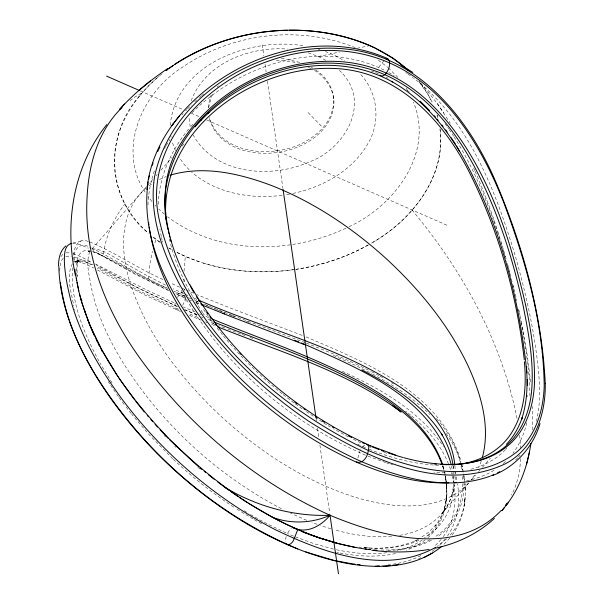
<?xml version="1.0" encoding="UTF-8"?>
<svg xmlns="http://www.w3.org/2000/svg" width="604" height="604" viewBox="0 0 604 604"><rect width="100%" height="100%" fill="white"/><g stroke="black" fill="none" stroke-linecap="round" stroke-linejoin="round"><path stroke-width="0.45" stroke-dasharray="3.02 2.27" d="M463.955 482.566C464.846 503.51 455.424 525.186 437.439 536.646M465.314 490.433L464.974 483.57C466.492 501.637 463.072 520.731 451.852 535.37M529.95 395.93L529.164 376.73L526.129 350.916M453.695 484.151C454.518 505.578 443.464 527.315 424.28 537.522M148.675 278.988L149.603 265.677L152.389 251.309M74.39 260.196C72.654 250.207 79.698 241.222 89.822 247.255M446.401 483.88L446.809 491.769L446.507 484.393C448.364 503.985 441.645 525.095 425.677 537.371M520.565 458.64C520.059 471.158 517.401 483.932 511.505 495.061M462.649 483.759C462.951 504.672 452.857 525.895 434.789 536.979M147.972 204.967C148.373 192.887 150.804 180.906 154.835 169.528M59.743 271.053C59.947 266.568 60.098 261.305 63.488 257.923M532.343 429.965L532.615 406.416M184.001 271.272L185.337 256.428L175.96 251.951M170.207 125.36C175.824 63.805 250.486 36.753 304.099 45.859M455.318 476.707L454.971 481.901M158.286 204.295C159.033 177.908 170.094 152.631 186.243 132.042M453.778 483.238L454.012 476.201M208.312 107.595L209.437 99.366L211.075 95.394M208.599 107.663L211.287 96.867L212.691 93.816M464.816 500.474L465.118 497.183L464.174 506.137L464.816 500.474C463.411 513.257 458.459 525.812 449.837 535.461M175.13 303.163C174.911 305.526 174.949 311.77 178.859 309.512M103.556 253.997C105.708 235.666 113.877 218.474 124.93 203.85M446.175 499.87L446.892 494.563L445.729 502.807L446.152 500.489C444.559 509.723 440.882 518.61 435.114 526.031L436.707 523.97L428.991 531.996L419.523 538.579M454.729 483.645C453.468 494.751 448.795 505.299 441.811 513.989L446.477 507.277L450.093 499.878L452.645 491.852L452.177 493.574L453.664 484.967M72.601 267.768C70.215 301.102 83.88 333.31 99.464 362.106M536.397 421.343C539.463 408.402 540.135 395.001 539.357 381.758C536.276 338.716 526.779 296.368 514.993 254.941C495.189 189.845 469.097 121.057 413.559 77.999M526.801 422.702C524.204 433.664 519.719 444.28 512.902 453.294M357.87 458.021L359.818 451.362M154.85 242.899L156.036 239.441M481.26 461.124L478.7 467.639M286.153 536.503L285.163 541.871M191.204 100.694C205.337 63.05 249.762 46.221 287.459 49.075M268.954 524.755L287.451 533.558L289.165 530.599L291.309 528.485M360.701 449.376L361.056 448.727M164.409 148.599L165.753 146.259M89.77 251.687C85.458 263.148 89.422 275.786 91.347 287.436C96.874 314.858 109.264 340.414 123.918 364.046C162.884 425.397 218.482 476.231 283.042 509.565M166.198 145.473L170.079 139.335M60.898 256.64L63.11 254.035M177.259 297.417L181.97 291.981M447.496 535.975C457.908 520.89 460.24 501.637 457.5 483.834M182.665 305.337L184.847 300.716L185.307 296.496L174.178 291.536M474.616 475.121L470.826 480.452M443.261 536.714C454.14 522.045 456.669 502.868 454.14 485.155M72.352 263.789C65.67 276.881 71.536 292.517 73.824 306.069M399.682 535.34C417.221 532.607 434.842 524.325 445.148 509.383M139.358 96.157C104.22 135.205 106.319 199.411 148.108 232.933M445.269 538.979L439.735 545.125M186.772 131.393L188.901 128.773M384.016 60.71L378.489 67.482L378.738 68.728M139.841 95.56L148.773 85.64L159.199 76.013M315.839 70.132C328.999 78.105 337.138 95.138 332.313 110.215C328.327 126.364 314.254 137.561 299.886 144.454C269.769 158.006 220.551 154.028 209.173 117.44M449.754 538.141L443.155 545.14M441.199 539.387L434.125 546.741M362.264 446.968L365.08 444.801M191.106 126.198L192.774 124.273M92.261 248.682L146.712 186.425M147.331 185.722L153.514 178.648M155.991 175.817L157.229 174.397M160.936 170.154L172.072 157.425M181.978 146.108L184.447 143.276M442.687 512.653L468.719 482.898M471.203 480.067L475.544 475.106M478.64 471.565L479.878 470.146M482.362 467.315L490.418 458.104M518.428 457.032L520.052 455.19M505.842 449.338L506.877 448.198M181.925 114.858L183.148 113.522M74.768 262.974L78.762 260.128L77.176 261.66L79.033 259.365L76.904 264.242L77.727 261.457L76.942 268.84L77.357 276.926M217.221 87.021L218.331 85.828M185.587 110.849L186.855 109.535M187.489 108.886L191.355 105.005M515.62 459.984L517.892 457.643M468.394 483.276C440.716 512.071 395.763 508.757 360.452 498.783C308.621 483.766 262.234 453.634 222.476 417.658C182.876 380.799 147.882 336.647 130.706 284.726C120.136 253.159 118.444 211.778 146.047 188.184M505.299 449.889C495.854 459.682 483.328 466.092 470.229 469.429M192.042 112.744C240.943 63.986 321.328 37.909 385.662 70.872M427.821 537.764C441.207 526.22 447.451 508.221 446.839 490.841M505.45 461.577L503.087 463.698M446.711 538.776L437.009 546.507M194.684 101.842L196.723 99.97M199.501 97.523L200.906 96.315M201.6 95.704L203.767 93.937M162.114 73.718C136.149 94.224 115.825 124.552 114.383 158.369C113.076 186.983 127.051 214.813 148.561 233.219M425.284 539.855L417.726 545.095L406.59 550.304M434.502 549.602L430.063 552.751M129.958 100.694L134.858 97.033L143.118 92.125M148.999 185.836L154.088 182.438M422.234 539.968C414.586 545.238 405.835 548.764 396.828 550.908M376.987 239.796C414.503 216.851 446.039 174.782 440.029 128.833M371.513 243.133C411.369 220.483 446.137 177.35 439.976 129.12M375.394 240.8L372.147 242.763M494.027 470.297C485.261 475.62 475.439 479.07 465.382 480.995M368.266 244.99C345.865 257.5 321.086 265.571 295.749 269.369M368.259 244.914C345.986 257.47 321.275 265.39 296.058 269.324M420.913 555.552C410.811 560.829 399.538 563.615 388.244 564.748M349.014 226.689C394.329 206.092 434.442 153.054 413.491 102.136M418.761 538.972L414.185 541.312L416.473 540.255C400.029 547.654 381.547 549.164 363.751 547.632M90.094 251.053L88.343 251.936L90.132 251.068L88.078 251.438L90.29 251.143M429.874 539.833C414.986 547.715 397.885 550.365 381.184 550.033M431.467 540.24C418.225 547.247 403.14 550.101 388.251 550.403M345.956 228.169C290.177 254.405 218.225 254.933 167.64 216.828M159.562 179.433L166.183 176.557M418.64 558.76L420.905 557.749M74.866 261.758L78.263 260.649L75.877 261.351C81.789 259.879 87.671 262.763 93.046 264.899M418.874 540.301C403.993 547.088 387.345 548.938 371.15 548.16M77.297 260.92C81.91 258.95 87.014 260.83 91.468 262.355M92.253 249.429L94.775 248.939L97.622 249.271L106.432 252.729L145.692 274.888L166.296 285.496M76.361 261.207L78.309 260.52M65.768 256.549L71.28 256.277M88.267 241.464C76.013 236.413 72.284 252.117 74.103 261.056M75.877 261.351L76.972 261.079L73.054 261.743L78.158 260.936L75.349 261.358L81.042 262.076L78.09 261.366L85.375 264.031L93.628 267.995M81.17 240.928L72.269 243.163M395.575 553.498C377.357 557.583 358.368 556.435 340.135 553.038M292.887 193.454C322.695 187.104 352.238 170.902 367.776 143.828C381.23 121.706 377.81 91.37 359.35 73.099M308.236 52.82L318.444 56.534L339.508 52.042M356.911 48.328L369.739 45.587M289.565 194.103L285.398 194.813M295.046 269.475C263.744 274.012 231.287 272.14 201.102 262.408M293.378 269.656C257.07 274.684 219.146 271.007 185.337 256.428L176.504 252.23M386.756 552.736C369.837 554.902 352.623 553.189 336.013 549.64M282.053 195.311C250.6 199.312 216.028 193.348 191.566 172.019M66.123 252.812L69.958 252.865M391.588 536.382C372.223 537.983 352.728 534.902 334.095 529.731M376.669 565.472L382.755 565.208M281.275 58.739L283.85 58.648L301.192 62.748M72.593 243.216L79.743 244.461L88.35 248.191M445.118 472.622L433.966 472.336M276.285 60.317L290.094 61.412L297.432 62.937M438.625 465.284L434.223 465.072M370.486 548.122L363.85 547.624M433.483 465.027C411.249 463.464 389.55 457.364 368.923 449.104M367.164 547.911L363.117 547.556L365.148 547.745M359.078 547.103L361.502 547.375M90.706 251.196C76.096 246.477 74.896 266.719 77.229 276.187M336.692 552.298L338.414 552.668M333.461 549.059L314.374 543.804L294.246 536.428M391.037 464.272L392.804 464.778M386.598 462.906L389.263 463.729M330.735 528.779L320.52 525.518M92.306 251.611C118.384 261.494 141.676 277.523 167.361 288.395M74.33 256.987L81.646 259.833L92.027 265.111M318.172 49.06L319.961 49.626M72.986 253.559L81.306 256.889L92.019 262.506M385.699 462.611L366.273 455.522M199.448 261.864L185.337 256.428M89.709 241.902C115.092 252.487 137.886 268.44 163.072 279.539M93.288 251.755L99.811 254.284L98.097 253.537L139.63 275.862L168.486 290.214M383.887 452.245L386.862 453.279M371.415 71.015L373.914 71.906M317.077 524.295L311.891 522.369M325.277 51.423L335.363 55.704L344.544 60.928M250.041 337.409L253.174 338.572M242.204 334.503L246.9 336.247M240.634 333.914L226.44 328.576M232.985 315.673L305.639 342.793M224.711 327.919L218.716 325.616M232.193 315.371L203.072 303.85M308.304 67.414L311.505 68.652M306.349 343.064L333.906 354.178L355.394 363.721M246.477 321.404L249.014 322.385M207.897 319.063L211.332 320.407M211.068 322.642L213.612 323.631M302.196 335.394L231.09 308.342L196.851 294.624M232.298 315.877L234.729 316.836M229.075 314.608L231.491 315.56M306.017 336.919C366.243 362.551 441.048 392.577 461.131 461.645M223.465 312.381L225.058 313.015M219.478 310.788L221.864 311.739M205.519 321.955L207.255 322.649M211.589 324.393L215.062 325.783M306.673 520.316L290.622 513.264M217.108 309.829L218.686 310.471M212.434 321.381L208.493 319.788M196.927 314.676L184.605 309.573M213.959 308.553L215.53 309.195M197.719 317.304L187.965 313.272M369.618 446.741L371.128 447.36M365.511 455.212C288.584 421.675 221.011 363.397 180.717 289.316M293.499 536.125L287.451 533.558M355.228 47.633C298.799 24.605 230.871 33.228 181.132 68.116C141.442 93.582 116.776 150.419 145.526 192.699M375.56 72.578L378.844 73.93M205.821 316.451L208.924 317.719M209.278 306.643L203.118 304.099M195.704 302.461L198.165 303.48M201.479 316.904L203.027 317.545M198.927 303.706L195.621 302.31M189.392 315.326L201.2 320.211M198.12 301.796L194.858 300.422M199.682 313.906L201.208 314.541M196.874 314.986L184.884 309.89M198.565 302.189L194.82 300.603M365.511 447.7L361.23 445.865M189.981 300.082L191.589 300.762M195.145 311.996L183.367 306.945M193.499 293.204L186.9 290.373M196.972 299.471L192.865 297.704M180.453 311.483L143.828 294.548L96.655 269.573M185.141 298.036L175.741 293.937M176.64 306.152L143.314 290.645L96.338 266.402M188.448 297.681L190.819 298.708M333.332 355.378L356.307 365.813L371.905 373.702M178.482 309.225L138.475 290.479L97.433 268.093M140.256 90.872L183.427 109.785M191.196 113.19L198.965 116.587M206.742 119.992L448.485 225.904M91.468 247.912C117.289 260.634 141.366 276.73 167.769 288.35M182.068 288.259L184.477 289.316L184.62 290.856M185.209 294.337L188.591 295.832M185.285 296.307L174.579 291.513M95.455 263.978L145.632 289.452L176.285 303.827M177.599 306.711L135.304 286.545L96.164 264.846M360.369 445.488L356.073 443.547M175.915 293.665L185.571 297.968M179.69 287.202L170.434 282.997M183.563 293.589L173.144 288.78M168.878 290.849L134.458 273.899L92.948 250.584M342.332 371.264C380.535 388.946 419.516 410.494 443.336 446.484M360.89 442.875L351.656 438.474M356.133 364.076L370.743 371.233M318.444 56.534L326.198 60.498M348.289 436.798L333.491 428.78M386.062 77.282L388.168 78.361M371.573 371.664L379.365 375.786M259.675 519.802L267.406 523.925M372.676 374.11C393.234 385.141 413.121 397.9 429.761 414.404M261.577 523.706L253.801 519.395M388.787 72.525L394.186 75.606M380.082 376.186L382.974 377.779M168.712 247.867L172.744 250.139M250.403 514.502L258.905 519.357M328.093 425.677L330.411 427.005M314.503 70.381C326.892 78.188 336.043 92.608 333.567 107.663C330.796 125.443 315.96 139.116 300.105 145.934C269.829 160.143 218.912 155.319 209.082 117.493M169.324 248.289L170.743 249.112M253.023 518.942L235.235 508.085M391.422 382.687L393.483 383.94M244.25 510.757L248.871 513.566M326.56 424.733L305.209 410.924M405.767 72.578L407.209 73.514M311.294 67.172L312.804 68.161M233.695 507.081C212.155 493.015 191.981 476.896 173.265 459.251M160.317 242.476L152.525 236.617M302.189 408.832L294.714 403.419M407.934 73.982L412.857 77.501M159.66 242.076L153.106 237.161M378.391 60.204L387.715 67.331M293.974 402.876L282.861 394.352M407.028 90.238L409.595 92.185M405.578 411.128L406.975 412.2M282.128 393.755C260.49 376.428 240.626 356.889 223.012 335.477M408.312 413.295L410.984 415.469M197.795 467.126L200.286 469.217M411.634 416.028L414.857 418.806M388.319 67.874L398.421 77.939M164.401 214.216L158.814 209.052M415.476 419.365C429.633 432.064 442.083 447.285 449.006 465.163M172.676 458.693L149.543 435.122L131.702 414.208M174.79 446.152L176.134 447.473M189.158 169.792L184.212 164.499L178.754 156.881M308.115 112.563L322.679 127.482M164.197 435.454L165.504 436.805M339.388 70.381C372.713 101.298 345.345 148.909 309.218 162C271.158 178.897 215.107 174.881 193.182 134.949M419.146 81.283L420.278 82.499M420.86 83.148L437.145 103.322L450.229 123.156M154.926 204.998L156.157 206.387M436.458 418.542L439.493 422.083M411.951 209.898C462.385 270.26 501.833 341.637 517.198 419.297M222.438 334.767L216.209 326.93M419.048 81.766L427.919 94.224L432.064 101.978L426.764 92.337L420.309 83.201M131.151 413.506L125.119 405.737M151.898 201.502L148.048 196.428M440.097 422.792C449.686 434.457 457.273 448.115 460.422 462.981M214.571 324.778L209.739 318.285M124.062 404.318L118.86 397.236M444.997 123.616L447.194 126.666M206.643 313.929L209.226 317.561M118.354 396.526L110.109 384.499M446.062 433.498C452.404 442.211 457.341 451.92 460.731 462.151M437.145 103.322L443.834 113.001M447.745 127.429L448.666 128.765M449.119 129.437L453.627 136.187M203.646 309.55L206.145 313.197M203.08 313.302L204.288 315.092M202.68 312.706L197.833 305.201M112.042 382.838L99.834 362.777M108.29 381.683L109.656 383.797M454.072 136.866C470.637 162.869 483.049 191.279 493.415 220.249M197.644 304.899L194.707 300.067M406.13 88.078L407.519 90.366M193.99 298.859L194.352 299.463M193.635 298.255L192.585 296.436M192.246 295.832C182.725 279.071 174.956 261.222 170.177 242.529M473.611 167.98L474.752 170.532M175.402 150.675L172.17 141.895M475.121 171.37C488.032 200.581 498.277 230.909 506.884 261.645M442.558 465.82L443.487 468.326L442.611 465.827M452.743 465.405L454.336 469.791M493.702 221.041L497.258 231.362M449.625 466.726L450.954 470.675M497.522 232.162L501.63 244.922M436.949 114.903L437.968 118.188L437.137 115.19M502.86 248.916L505.473 257.697M443.072 465.986L444.008 469.414M461.282 463.963L462.717 469.391M507.383 263.442L516.224 298.074M454.857 471.543L455.348 473.302M507.745 265.669L509.059 270.449M451.49 472.479L451.988 474.299M509.278 271.241L509.912 273.62M74.669 309.391L74.888 310.245M512.977 285.488L513.566 287.851M443.963 470.524L444.604 473.106M169.875 241.336L169.301 238.95M162.265 240.822L162.612 242.257M516.435 298.965L516.865 300.754M452.441 476.118L453.566 481.562M162.015 239.75L161.532 237.614M518.776 309.648L519.161 311.43M456.209 476.82L456.926 480.339M519.5 313.061L520.021 315.499M520.187 316.315L527.292 355.431L530.788 382.845M518.594 309.618L519.538 314.072M451.528 465.926L452.524 471.097M444.786 473.966L446.122 481.524L445.314 476.541M190.185 126.719L188.826 116.406M161.306 236.549L160.287 231.241M444.801 472.834L445.14 474.533M463.306 472.117L461.947 465.239L462.898 470.561M520.799 320.271L521.139 322.015M521.312 322.891L521.826 325.518M522.15 327.255L522.792 330.72M522.951 331.581L523.562 335.009M461.041 466.069L461.977 472.132M463.638 473.868L464.884 482.694M186.085 301.373L185.368 296.919M523.713 335.869L524.431 340.105M445.45 476.231L446.364 482.792M159.932 229.135L160.105 230.184M524.574 340.95L525.246 345.133M170.819 135.545L171.098 137.372M525.382 345.971L526.009 350.094M333.491 97.108L333.702 98.588M262.234 44.824L263.85 56.021M265.058 64.417L266.13 71.884M267.474 81.215L282.936 188.501M316.013 417.998L316.413 420.799M317.485 428.266L318.829 437.59M319.909 445.057L329.724 513.158M464.099 476.533L464.604 480.074M452.789 472.773L453.023 474.434M453.181 465.933L454.012 474.419M446.114 481.426L445.812 478.919L446.801 489.308M453.219 476.08L453.664 482.566M446.326 483.102L446.62 486.228L446.492 484.672M184.514 289.777L184.56 290.237M184.484 289.407L184.552 290.109M519.659 435.197L520.829 447.979M463.555 475.778L463.91 480.89M454.91 465.865L455.295 471.362M462.4 476.556L462.626 480.905M446.56 485.435L446.749 490.705M183.993 281.781L183.91 278.331M455.318 472.26L455.356 474.057M443.261 467.949L442.732 466.228L443.744 469.663L443.261 467.949"/><path stroke-width="0.91" d="M58.822 266.062C59.637 305.526 75.998 342.981 96.247 376.186C144.031 452.079 214.85 514.223 297.749 548.915M58.543 265.481C58.573 258.391 60.174 250.615 65.904 245.888M526.877 396.601L526.982 395.341M146.938 189.475C151.249 143.05 183.382 103.903 221.124 78.958C269.18 46.991 333.242 34.677 387.345 58.475C393.695 61.902 385.556 80.098 379.871 75.1M148.116 181.842C139.056 246.273 176.851 306.847 217.01 353.816C257.002 399.221 306.243 436.828 361.524 461.63C401.162 478.255 447.481 491.407 489.663 476.329M506.175 505.299C520.059 487.556 527.722 465.593 530.878 443.457M148.584 179.456L148.901 177.87M526.59 464.099L529.519 451.769M149.06 177.07L149.437 175.492M368.432 450.554C273.982 405.752 181.245 322.732 158.603 216.723C144.439 145.187 204.99 82.589 268.584 61.087C305.216 47.859 346.696 46.176 383.321 60.362C443.781 83.707 480.142 143.329 503.132 200.913C525.404 260.03 543.404 322.415 544.196 386.009C543.441 409.965 536.133 435.091 517.545 451.354C474.812 485.759 414.208 469.965 368.432 450.554L368.855 446.794L367.723 444.536C294.163 410.924 230.033 354.835 189.762 284.439M368.198 451.377L368.085 451.784M367.972 452.192L367.859 452.607M367.625 453.43C366.447 458.436 362.498 463.449 356.609 462.234C300.8 437.236 251.309 398.768 211.725 352.283C181.57 316.368 156.036 274.148 149.18 227.051M482.203 458.089C490.826 426.801 481.011 393.876 467.828 365.344C448.485 324.741 419.448 289.392 386.575 258.988C352.781 228.244 314.156 202.257 271.513 185.511C239.577 173.529 203.669 165.149 170.071 175.213M356.79 461.63L356.609 462.234C385.639 474.752 416.979 483.902 448.863 482.838M152.306 165.292L153.069 162.959M540.029 423.563C533.196 446.9 515.62 466.749 492.796 475.439M157.757 151.483L158.452 149.966M158.799 149.211L159.939 146.968M106.817 124.567C73.024 166.613 64.273 223.842 75.447 275.718M179.766 115.462L172.004 125.406L173.212 123.858M504.136 507.836L501.818 510.773L508.568 502.264M501.26 510.365C457.107 557.228 381.713 536.956 330.026 515.272C253.537 480.731 187.248 424.597 138.626 356.36C105.685 310.079 83.412 254.171 87.135 196.617C88.743 164.386 98.18 130.532 122.008 107.55M505.359 505.359L507.111 503.215M506.394 444.317C513.649 436.647 518.904 427.277 522.324 417.326L521.546 419.614C527.179 402.626 527.858 384.446 526.386 366.741M224.982 487.413C256.443 506.288 293.242 516.692 330.026 515.272C322.181 524.733 309.542 532.675 296.881 529.202M195.084 126.84L201.781 119.471M119.803 109.188C133.884 93.552 150.351 80.196 167.791 68.494M120.03 108.909L124.515 104.031M200.505 120.725L209.014 112.435M207.746 113.635C255.93 68.833 332.661 48.479 392.517 81.955L391.407 81.314C420.278 97.448 442.46 123.193 459.448 151.181M494.359 518.466C477.885 533.732 456.926 543.683 435.016 548.221M150.524 80.868L139.675 89.747M441.826 546.303C415.091 568.507 377.598 569.179 344.975 563.019C308.561 555.755 274.163 540.452 242.536 521.244C191.189 489.716 146.16 447.851 111.045 398.889C87.165 365.058 66.885 327.089 60.928 285.601M166.047 70.547L167.482 69.475M168.931 68.411L173.416 65.277M166.251 70.426L173.552 65.217M174.949 64.251C208.101 42.439 247.716 31.227 287.255 30.253M174.277 64.696C231.158 27.603 306.847 19.094 369.739 45.587L374.178 47.618M435.658 547.345C384.808 575.665 322.332 552.396 274.352 529.21C215.16 498.308 163.359 453.649 123.035 400.497C100.362 369.965 80.453 336.413 70.577 299.418C67.512 287.059 64.922 274.488 64.364 261.736C64.417 255.447 63.85 245.534 71.446 243.367M424.159 557.386L432.283 553.105M497.53 472.849L499.772 471.679M386.099 58.86L387.345 58.475M330.026 515.272C311.913 523.366 290.637 524.295 272.079 517.115M490.486 476.02L493.679 474.684M429.18 549.398C410.259 552.668 390.856 552.622 371.83 550.259M459.357 464.166C480.037 461.524 500.391 450.743 511.611 432.766C524.733 411.973 526.552 386.447 524.468 362.543M398.534 564.551L392.608 565.397M457.387 464.438L454.382 464.778M454.284 482.513L456.556 482.279M390.335 565.646L383.336 566.152M366.741 444.363L395.431 454.978M289.331 30.215C316.775 29.883 344.507 34.571 369.739 45.587C383.782 51.891 397.175 59.962 408.432 70.54M375.258 566.258L379.335 566.265M440.384 464.438C460.459 465.601 481.486 462.453 498.655 451.407C519.938 438.081 530.101 412.789 531.807 388.583C533.785 360.414 528.44 332.328 522.958 304.831C512.381 256.783 497.152 209.392 473.966 165.858C455.967 132.548 431.762 101.027 398.557 81.774C362.211 60.241 316.662 58.097 277.055 71.37C211.46 91.582 149.686 156.972 168.108 229.686M376.987 550.184L373.672 549.965M434.367 463.978L436.382 464.159M369.15 549.33L370.781 549.474M366.922 549.308L370.32 549.67M365.02 548.877L366.673 549.066M352.434 563.842L355.009 564.151M357.583 564.461L360.158 564.77M366.062 549.195C289.15 537.711 221.804 491.384 167.791 437.439C127.927 395.567 91.687 346.417 78.346 289.195M351.573 563.736L333.74 560.331L305.722 551.95M355.733 547.526L335.794 543.087L312.396 535.574M336.39 542.845L320.603 538.368M403.661 457.658C439.72 467.647 485.103 469.867 513.226 440.761C527.103 426.009 533.022 405.722 534.359 385.911C535.975 340.263 524.144 295.243 511.664 251.717C486.409 166.364 431.467 60.083 328.651 61.283C270.237 61.88 211.928 93.099 181.057 143.02C154.458 184.054 164.522 235.922 185.39 276.715M293.166 527.964L293.989 528.243M393.838 454.782L402.777 457.439M296.164 528.976L297.84 529.436L294.163 538.647C293.378 542.166 288.553 547.262 285.518 543.306M295.62 528.802L295.069 528.628M388.078 452.841L393.015 454.51M319.682 538.126L303.208 531.898L287.277 524.808M307.881 533.921L311.649 535.31M375.62 448.274L378.95 449.535M381.449 450.471L383.948 451.414M222.861 313.212L224.59 313.884M217.553 326.756C279.946 351.958 346.613 371.037 401.086 412.034L392.894 405.812M302.589 531.867L307.134 533.642M304.673 344.725L232.208 317.1L202.166 305.05M214.02 322.023C263.034 341.856 313.521 358.648 360.158 383.88C393.868 402.49 428.614 427.051 442.211 464.733M212.049 318.995C260.022 338.587 309.391 355.182 355.341 379.403C391.135 398.67 428.629 424.129 442.543 464.287M294.578 340.218L298.738 341.909M301.222 342.929L304.529 344.288M368.07 445.133L370.584 446.182M372.268 446.877L374.782 447.926M305.36 344.627C362.015 369.716 432.336 398.882 451.128 464.174M198.482 300.113C266.107 329.55 339.901 346.673 401.811 388.168C427.775 406.009 451.694 432.328 454.797 464.937M106.583 76.119L139.396 90.494M362.528 442.694L364.846 443.736M374.918 47.965L392.706 58.082L406.96 69.082M286.477 524.431L275.265 518.806M348.576 435.922L351.687 437.5M361.796 369.912C392.592 385.745 423.585 405.178 442.339 435.205L441.381 433.702C447.224 443.321 451.339 453.981 453.076 465.133M274.458 518.375L248.085 503.102M332.268 426.998L333.823 427.904M400.988 65.156L412.826 72.412M322.211 420.95L324.529 422.392M315.288 416.549L316.821 417.538M242.544 499.531L247.293 502.604M238.301 496.714L230.751 491.535M239.682 497.636L241.751 499.025M303.85 408.802L305.367 409.867M225.3 487.647L228.705 490.078M224.628 487.149L217.727 482.007M294.82 402.279L297.062 403.948M214.118 479.244L208.395 474.721M204.152 471.271L205.564 472.426M199.939 467.76L202.038 469.519M198.55 466.582L194.662 463.245M194.05 462.702L169.709 439.84M420.135 101.11L429.701 110.623M168.403 438.504L160.068 429.776M239.796 353.136L241.079 354.51M155.077 424.333L157.553 427.066M150.811 419.531L152.638 421.592M147.24 415.386L148.433 416.768M434.299 115.696L435.416 117.01M437.085 118.98L438.194 120.302M144.303 411.898L135.802 401.366M134.707 399.954L119.388 378.799M441.992 125.043L443.042 126.432M215.228 324.122L216.33 325.571M209.822 316.843L210.894 318.3M445.669 129.905L447.202 132.049M206.711 312.442L207.746 313.906M451.233 137.818L452.721 140M118.256 377.115L119.011 378.24M117.886 376.556L101.298 348.946L89.822 325.02M200.762 303.586L201.736 305.065M453.204 140.747L455.605 144.469M198.406 299.871L199.35 301.358M456.556 145.964C497.1 214.737 519.002 293.816 526.93 372.932M196.579 296.896L197.485 298.384M193.031 290.932L193.907 292.427M190.502 286.455L192.593 290.192M187.678 281.215L189.686 284.952M101.178 349.497L102.242 351.52M185.768 277.47L187.3 280.46M98.112 343.495L99.109 345.488M96.187 339.539L97.138 341.509M94.352 335.613L91.785 329.799M91.514 329.157L87.663 319.433M89.528 324.318L81.615 302.023M85.738 313.959L84.303 309.497M170.6 239.969L171 241.396M81.374 301.207L79.434 293.755M169.482 235.688L169.837 237.108M81.442 299.025L81.865 300.732M169.052 233.914L168.335 230.743M78.799 291.022L75.387 273.416M78.218 288.365L77.712 285.986M77.584 285.382L77.002 282.43M76.217 278.119L76.64 280.49M283.072 189.43L315.741 416.133M329.988 515.023L338.459 573.8M75.425 272.97L75.628 274.397M74.82 269.248L75.175 271.981M60.513 282.596L60.702 284.061M166.379 222.446L166.447 223.027M148.637 222.672L148.894 224.854M166.062 219.539L165.798 216.655M524.106 358.323C516.722 294.903 499.04 232.321 470.69 175.024C445.065 122.733 399.554 72.503 337.734 68.667C256.745 63.216 162.763 126.795 165.639 214.352M524.159 358.935L524.242 359.841M524.4 361.721L524.446 362.241M527.254 379.342L527.352 385.548M545.246 383.502C545.895 414.533 534.215 448.968 505.05 463.932C439.486 494.555 364.182 456.163 308.599 421.147C255.809 385.224 209.203 338.542 178.414 282.242C161.698 250.056 148.712 213.182 154.601 176.444C172.48 92.072 267.489 38.89 350.033 49.498C421.471 58.573 470.154 121.079 496.42 183.374C523.056 246.787 542.052 314.563 545.246 383.502"/></g></svg>
